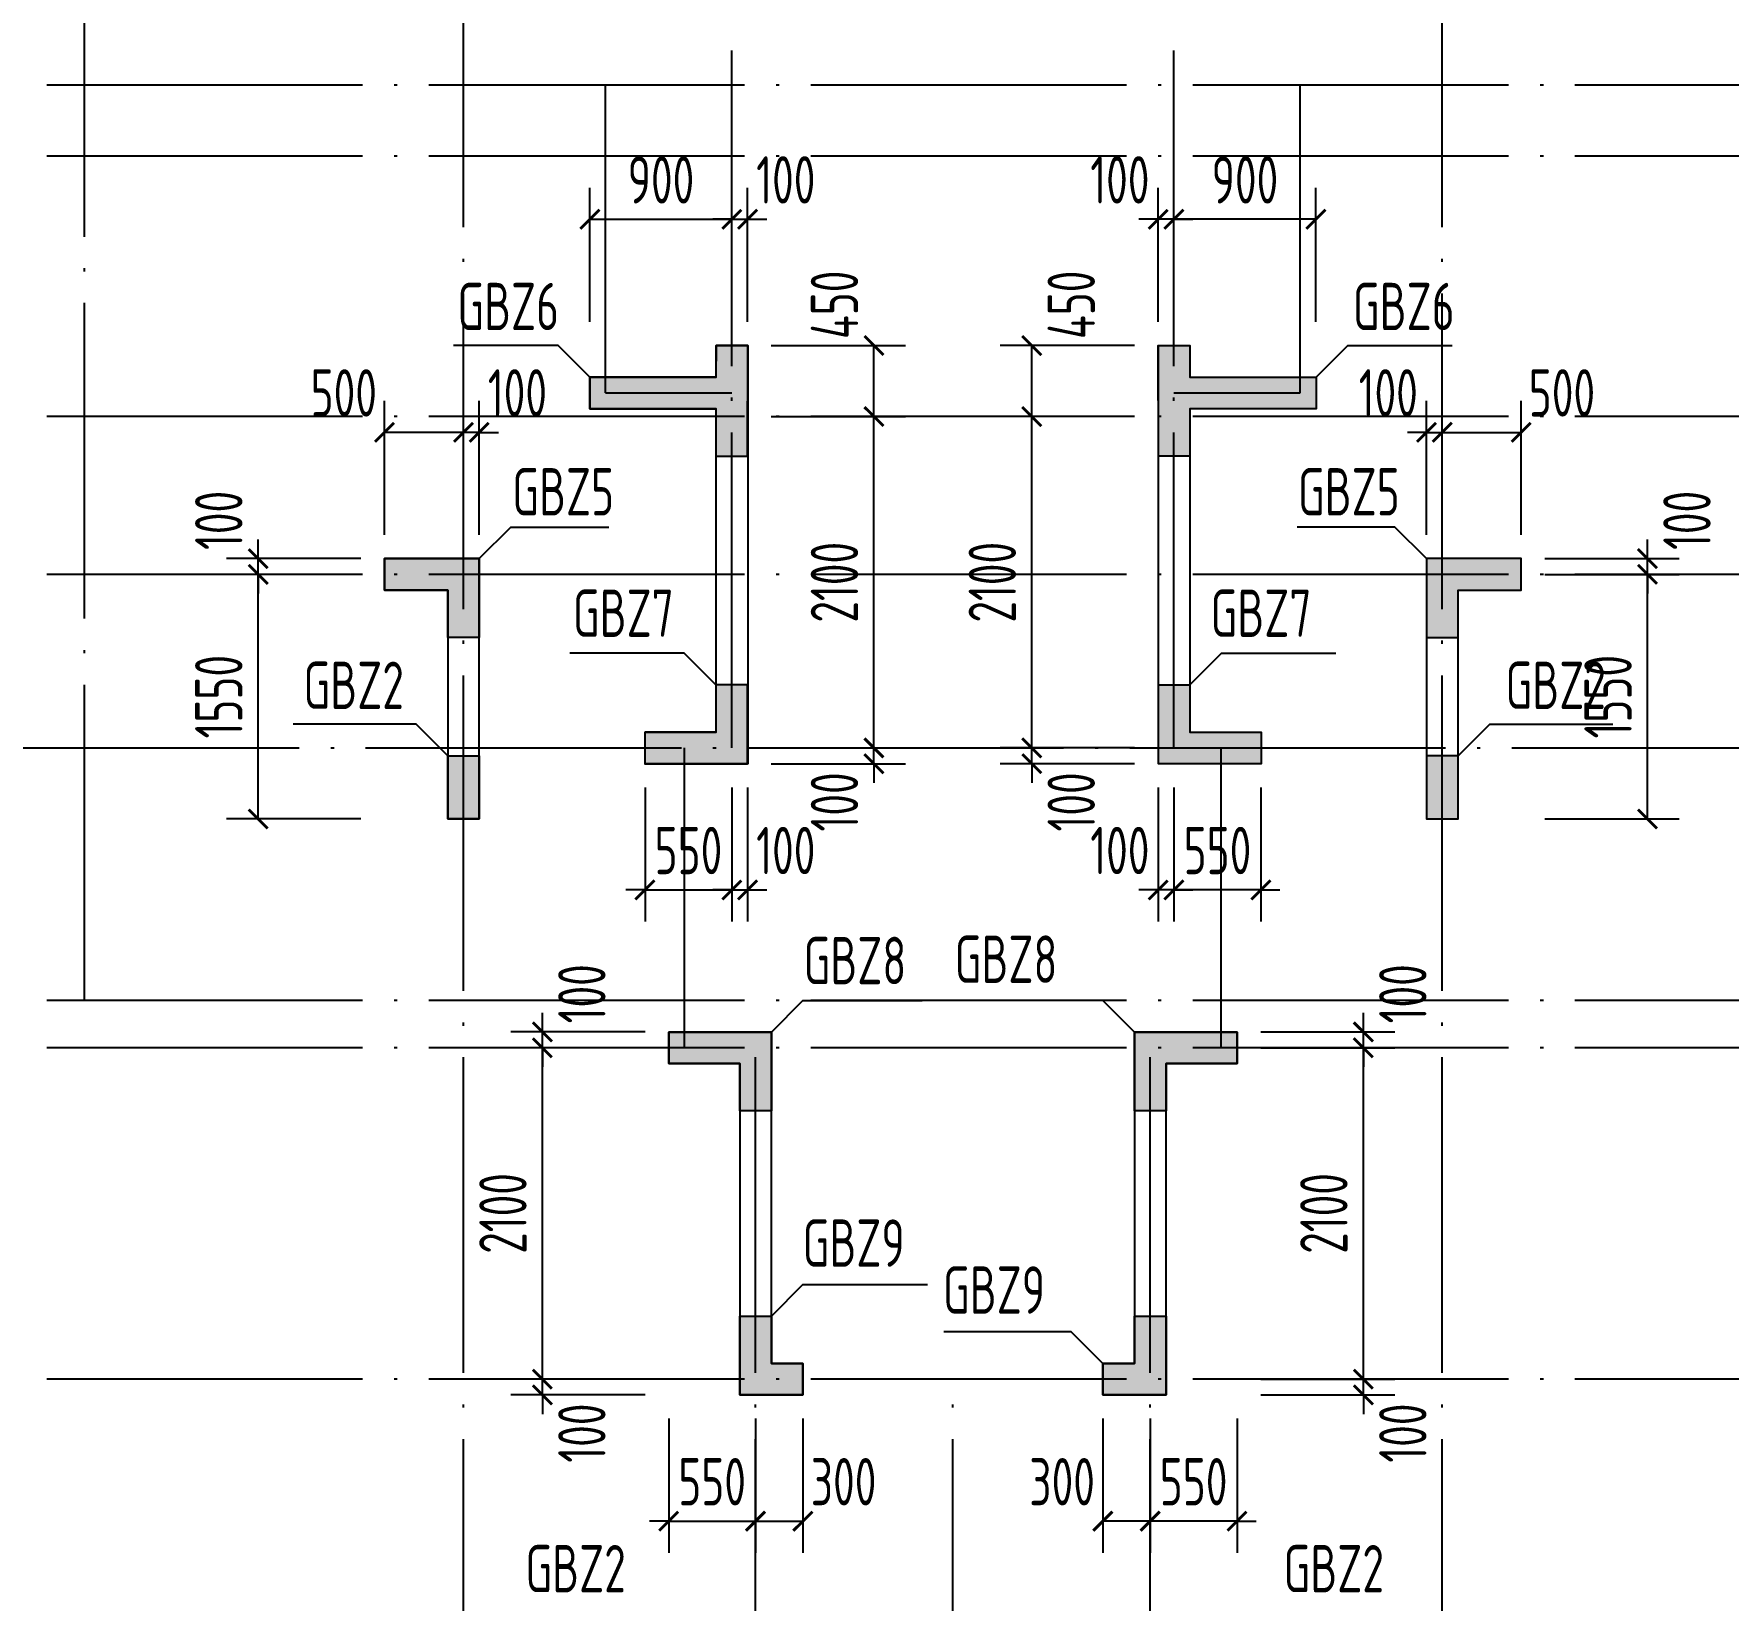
# Model space of a CAD drawing. Extents: x 826826 to 1642106, y -156213 to 399140.
# Drawn here: x 1202123 to 1212855, y 122815 to 132741 of the extents above; entities that cross this region are included whole.
import ezdxf
from ezdxf.enums import TextEntityAlignment as Align

# ---------------------------------------------------------------- set-up
doc = ezdxf.new("R2010")
doc.units = 0
doc.header["$LTSCALE"] = 1000
doc.linetypes.add('DOTE', pattern=[2.42, 2, -0.2, 0.02, -0.2])
doc.layers.get('0').update_dxf_attribs({"linetype": 'CONTINUOUS'})
doc.layers.get('DEFPOINTS').update_dxf_attribs({"linetype": 'CONTINUOUS'})
for name, color, linetype in [('A-DOTE', 10, 'DOTE'), ('S-Q墙实线', 6, 'CONTINUOUS'), ('S-Q墙标注', 3, 'CONTINUOUS'), ('S-X详图填充', 252, 'CONTINUOUS'), ('S-X详图实线', 4, 'CONTINUOUS'), ('S-Y一般标注', 3, 'CONTINUOUS'), ('S-Z柱编号', 6, 'CONTINUOUS')]:
    doc.layers.add(name, color=color, linetype=linetype)
doc.styles.add('TSSD_REIN', font='tssdeng.shx', dxfattribs={"width": 0.7, "height": 300, "bigfont": 'tssdchn.shx'})
doc.styles.add('结构文字', font='zstxt.shx', dxfattribs={"width": 0.7, "bigfont": 'zshz.shx'})
doc.dimstyles.new('STRUCK', dxfattribs={"dimtxt": 400, "dimasz": 121, "dimexe": 200, "dimexo": 150, "dimgap": 115, "dimtad": 1, "dimdec": 0, "dimdsep": 46, "dimtxsty": '结构文字', "dimblk": 'ARCHTICK', "dimcen": 400, "dimclrd": 3, "dimclre": 3, "dimclrt": 7, "dimadec": 0, "dimazin": 0, "dimtfac": 1, "dimtdec": 0, "dimtix": 1, "dimtmove": 2, "dimatfit": 3, "dimldrblk": '_DIMX', "dimfxl": 0, "dimtolj": 1, "dimtzin": 0, "dimarcsym": 0})

# ---------------------------------------------------------------- blocks, each defined once
blk = doc.blocks.new('20210801.08533475')
at = {"layer": 'A-DOTE'}
for p, q in [((35400, 10500), (35400, 19800)), ((37800, 3300), (37800, 19800)), ((39500, 12100), (39500, 19800)), ((42300, 12100), (42300, 19800)), ((44000, 3300), (44000, 19800)), ((54100, 16300), (3300, 16300)), ((38700, 14350), (38700, 16300)), ((43100, 14350), (43100, 16300)), ((54100, 15850), (3300, 15850)), ((38700, 14350), (39500, 14350)), ((42300, 14350), (43100, 14350)), ((54100, 14200), (3300, 14200)), ((54100, 13200), (3300, 13200)), ((3300, 12100), (54100, 12100)), ((39200, 10200), (39200, 12100)), ((42600, 10200), (42600, 12100)), ((54100, 10500), (3300, 10500)), ((54100, 10200), (3300, 10200)), ((39650, 3300), (39650, 10200)), ((42150, 3300), (42150, 10200)), ((54100, 8100), (3300, 8100)), ((40900, 3300), (40900, 8100))]:
    blk.add_line(p, q, dxfattribs=at)
blk = doc.blocks.new('_ArchTick')
at = {"color": 0, "linetype": 'ByBlock', "const_width": 0.15}
blk.add_lwpolyline([(-0.5, -0.5), (0.5, 0.5)], dxfattribs=at)
blk = doc.blocks.new('*D628')
at = {"layer": 'DEFPOINTS', "color": 0}
for p in [(1211544, 129316), (1212344, 129316), (1211544, 127766)]:
    blk.add_point(p, dxfattribs=at)
at = {"layer": 'S-Q墙标注', "color": 3, "lineweight": -2}
for p, q in [((1211694, 129316), (1212544, 129316)), ((1212344, 127766), (1212344, 129316)), ((1211694, 127766), (1212544, 127766))]:
    blk.add_line(p, q, dxfattribs=at)
at = {"layer": 'S-Q墙标注', "color": 3, "lineweight": -2, "xscale": 121, "yscale": 121, "zscale": 121}
for p, rotation in [((1212344, 129316), 90), ((1212344, 127766), 270)]:
    blk.add_blockref('_ArchTick', p, dxfattribs=dict(at, rotation=rotation))
at = {"layer": 'S-Q墙标注', "color": 7, "insert": (1212094, 128541), "char_height": 300, "attachment_point": 5, "rotation": 90, "style": 'TSSD_REIN'}
blk.add_mtext('\\A1;1550', dxfattribs=at)
blk = doc.blocks.new('_DIMX')
blk.add_line((-150, 0), (150, 0))
at = {"const_width": 50}
blk.add_lwpolyline([(-70, -70), (70, 70)], dxfattribs=at)
blk = doc.blocks.new('*D629')
at = {"layer": 'DEFPOINTS', "color": 0}
for p in [(1211544, 129416), (1211544, 129316), (1212344, 129416)]:
    blk.add_point(p, dxfattribs=at)
at = {"layer": 'S-Q墙标注', "color": 3, "lineweight": -2}
for p, q in [((1212344, 129416), (1212344, 129537)), ((1211694, 129416), (1212544, 129416)), ((1211694, 129316), (1212544, 129316)), ((1212344, 129316), (1212344, 129416)), ((1212344, 129316), (1212344, 129195))]:
    blk.add_line(p, q, dxfattribs=at)
at = {"layer": 'S-Q墙标注', "color": 3, "lineweight": -2, "xscale": 121, "yscale": 121, "zscale": 121}
for p, rotation in [((1212344, 129416), 270), ((1212344, 129316), 90)]:
    blk.add_blockref('_ArchTick', p, dxfattribs=dict(at, rotation=rotation))
at = {"layer": 'S-Q墙标注', "color": 7, "insert": (1212594, 129658), "char_height": 300, "attachment_point": 5, "rotation": 90, "style": 'TSSD_REIN'}
blk.add_mtext('\\A1;100', dxfattribs=at)
blk = doc.blocks.new('*D630')
at = {"layer": 'DEFPOINTS', "color": 0}
for p in [(1211044, 130216), (1210944, 129416), (1211044, 129416)]:
    blk.add_point(p, dxfattribs=at)
at = {"layer": 'S-Q墙标注', "color": 3, "lineweight": -2}
for p, q in [((1210944, 129566), (1210944, 130416)), ((1211044, 129566), (1211044, 130416)), ((1210944, 130216), (1210823, 130216)), ((1210944, 130216), (1211044, 130216)), ((1211044, 130216), (1211165, 130216))]:
    blk.add_line(p, q, dxfattribs=at)
at = {"layer": 'S-Q墙标注', "color": 3, "lineweight": -2, "xscale": 121, "yscale": 121, "zscale": 121}
blk.add_blockref('_ArchTick', (1210944, 130216), dxfattribs=at)
at = {"layer": 'S-Q墙标注', "color": 3, "lineweight": -2, "xscale": 121, "yscale": 121, "zscale": 121, "rotation": 180}
blk.add_blockref('_ArchTick', (1211044, 130216), dxfattribs=at)
at = {"layer": 'S-Q墙标注', "color": 7, "insert": (1210702, 130466), "char_height": 300, "attachment_point": 5, "style": 'TSSD_REIN'}
blk.add_mtext('\\A1;100', dxfattribs=at)
blk = doc.blocks.new('*D631')
at = {"layer": 'DEFPOINTS', "color": 0}
for p in [(1211544, 130216), (1211044, 129416), (1211544, 129416)]:
    blk.add_point(p, dxfattribs=at)
at = {"layer": 'S-Q墙标注', "color": 3, "lineweight": -2}
for p, q in [((1211044, 129566), (1211044, 130416)), ((1211544, 129566), (1211544, 130416)), ((1211044, 130216), (1211544, 130216))]:
    blk.add_line(p, q, dxfattribs=at)
at = {"layer": 'S-Q墙标注', "color": 3, "lineweight": -2, "xscale": 121, "yscale": 121, "zscale": 121, "rotation": 180}
blk.add_blockref('_ArchTick', (1211044, 130216), dxfattribs=at)
at = {"layer": 'S-Q墙标注', "color": 3, "lineweight": -2, "xscale": 121, "yscale": 121, "zscale": 121}
blk.add_blockref('_ArchTick', (1211544, 130216), dxfattribs=at)
at = {"layer": 'S-Q墙标注', "color": 7, "insert": (1211802, 130466), "char_height": 300, "attachment_point": 5, "style": 'TSSD_REIN'}
blk.add_mtext('\\A1;500', dxfattribs=at)
blk = doc.blocks.new('*D632')
at = {"layer": 'DEFPOINTS', "color": 0}
for p in [(1209344, 131566), (1209344, 130766), (1210244, 130766)]:
    blk.add_point(p, dxfattribs=at)
at = {"layer": 'S-Q墙标注', "color": 3, "lineweight": -2}
for p, q in [((1209344, 130916), (1209344, 131766)), ((1210244, 130916), (1210244, 131766)), ((1210244, 131566), (1209344, 131566))]:
    blk.add_line(p, q, dxfattribs=at)
at = {"layer": 'S-Q墙标注', "color": 3, "lineweight": -2, "xscale": 121, "yscale": 121, "zscale": 121, "rotation": 180}
blk.add_blockref('_ArchTick', (1209344, 131566), dxfattribs=at)
at = {"layer": 'S-Q墙标注', "color": 3, "lineweight": -2, "xscale": 121, "yscale": 121, "zscale": 121}
blk.add_blockref('_ArchTick', (1210244, 131566), dxfattribs=at)
at = {"layer": 'S-Q墙标注', "color": 7, "insert": (1209794, 131816), "char_height": 300, "attachment_point": 5, "style": 'TSSD_REIN'}
blk.add_mtext('\\A1;900', dxfattribs=at)
blk = doc.blocks.new('*D633')
at = {"layer": 'DEFPOINTS', "color": 0}
for p in [(1209244, 131566), (1209244, 130766), (1209344, 130766)]:
    blk.add_point(p, dxfattribs=at)
at = {"layer": 'S-Q墙标注', "color": 3, "lineweight": -2}
for p, q in [((1209244, 130916), (1209244, 131766)), ((1209344, 130916), (1209344, 131766)), ((1209244, 131566), (1209123, 131566)), ((1209344, 131566), (1209244, 131566)), ((1209344, 131566), (1209465, 131566))]:
    blk.add_line(p, q, dxfattribs=at)
at = {"layer": 'S-Q墙标注', "color": 3, "lineweight": -2, "xscale": 121, "yscale": 121, "zscale": 121}
blk.add_blockref('_ArchTick', (1209244, 131566), dxfattribs=at)
at = {"layer": 'S-Q墙标注', "color": 3, "lineweight": -2, "xscale": 121, "yscale": 121, "zscale": 121, "rotation": 180}
blk.add_blockref('_ArchTick', (1209344, 131566), dxfattribs=at)
at = {"layer": 'S-Q墙标注', "color": 7, "insert": (1209002, 131816), "char_height": 300, "attachment_point": 5, "style": 'TSSD_REIN'}
blk.add_mtext('\\A1;100', dxfattribs=at)
blk = doc.blocks.new('*D634')
at = {"layer": 'DEFPOINTS', "color": 0}
for p in [(1208444, 130766), (1209244, 130766), (1209244, 130316)]:
    blk.add_point(p, dxfattribs=at)
at = {"layer": 'S-Q墙标注', "color": 3, "lineweight": -2}
for p, q in [((1209094, 130766), (1208244, 130766)), ((1208444, 130316), (1208444, 130766)), ((1209094, 130316), (1208244, 130316))]:
    blk.add_line(p, q, dxfattribs=at)
at = {"layer": 'S-Q墙标注', "color": 3, "lineweight": -2, "xscale": 121, "yscale": 121, "zscale": 121}
for p, rotation in [((1208444, 130766), 90), ((1208444, 130316), 270)]:
    blk.add_blockref('_ArchTick', p, dxfattribs=dict(at, rotation=rotation))
at = {"layer": 'S-Q墙标注', "color": 7, "insert": (1208694, 131024), "char_height": 300, "attachment_point": 5, "rotation": 90, "style": 'TSSD_REIN'}
blk.add_mtext('\\A1;450', dxfattribs=at)
blk = doc.blocks.new('*D635')
at = {"layer": 'DEFPOINTS', "color": 0}
for p in [(1208444, 128216), (1209244, 128216), (1209244, 128116)]:
    blk.add_point(p, dxfattribs=at)
at = {"layer": 'S-Q墙标注', "color": 3, "lineweight": -2}
for p, q in [((1208444, 128216), (1208444, 128337)), ((1209094, 128216), (1208244, 128216)), ((1208444, 128116), (1208444, 128216)), ((1209094, 128116), (1208244, 128116)), ((1208444, 128116), (1208444, 127995))]:
    blk.add_line(p, q, dxfattribs=at)
at = {"layer": 'S-Q墙标注', "color": 3, "lineweight": -2, "xscale": 121, "yscale": 121, "zscale": 121}
for p, rotation in [((1208444, 128216), 270), ((1208444, 128116), 90)]:
    blk.add_blockref('_ArchTick', p, dxfattribs=dict(at, rotation=rotation))
at = {"layer": 'S-Q墙标注', "color": 7, "insert": (1208694, 127874), "char_height": 300, "attachment_point": 5, "rotation": 90, "style": 'TSSD_REIN'}
blk.add_mtext('\\A1;100', dxfattribs=at)
blk = doc.blocks.new('*D636')
at = {"layer": 'DEFPOINTS', "color": 0}
for p in [(1208444, 130316), (1209244, 130316), (1209244, 128216)]:
    blk.add_point(p, dxfattribs=at)
at = {"layer": 'S-Q墙标注', "color": 3, "lineweight": -2}
for p, q in [((1209094, 130316), (1208244, 130316)), ((1208444, 128216), (1208444, 130316)), ((1209094, 128216), (1208244, 128216))]:
    blk.add_line(p, q, dxfattribs=at)
at = {"layer": 'S-Q墙标注', "color": 3, "lineweight": -2, "xscale": 121, "yscale": 121, "zscale": 121}
for p, rotation in [((1208444, 130316), 90), ((1208444, 128216), 270)]:
    blk.add_blockref('_ArchTick', p, dxfattribs=dict(at, rotation=rotation))
at = {"layer": 'S-Q墙标注', "color": 7, "insert": (1208194, 129266), "char_height": 300, "attachment_point": 5, "rotation": 90, "style": 'TSSD_REIN'}
blk.add_mtext('\\A1;2100', dxfattribs=at)
blk = doc.blocks.new('*D666')
at = {"layer": 'DEFPOINTS', "color": 0}
for p in [(1209244, 128116), (1209344, 128116), (1209244, 127316)]:
    blk.add_point(p, dxfattribs=at)
at = {"layer": 'S-Q墙标注', "color": 3, "lineweight": -2}
for p, q in [((1209244, 127966), (1209244, 127116)), ((1209344, 127966), (1209344, 127116)), ((1209244, 127316), (1209123, 127316)), ((1209344, 127316), (1209244, 127316)), ((1209344, 127316), (1209465, 127316))]:
    blk.add_line(p, q, dxfattribs=at)
at = {"layer": 'S-Q墙标注', "color": 3, "lineweight": -2, "xscale": 121, "yscale": 121, "zscale": 121}
blk.add_blockref('_ArchTick', (1209244, 127316), dxfattribs=at)
at = {"layer": 'S-Q墙标注', "color": 3, "lineweight": -2, "xscale": 121, "yscale": 121, "zscale": 121, "rotation": 180}
blk.add_blockref('_ArchTick', (1209344, 127316), dxfattribs=at)
at = {"layer": 'S-Q墙标注', "color": 7, "insert": (1209002, 127566), "char_height": 300, "attachment_point": 5, "style": 'TSSD_REIN'}
blk.add_mtext('\\A1;100', dxfattribs=at)
blk = doc.blocks.new('*D667')
at = {"layer": 'DEFPOINTS', "color": 0}
for p in [(1209344, 128116), (1209895, 128116), (1209344, 127316)]:
    blk.add_point(p, dxfattribs=at)
at = {"layer": 'S-Q墙标注', "color": 3, "lineweight": -2}
for p, q in [((1209344, 127966), (1209344, 127116)), ((1209895, 127966), (1209895, 127116)), ((1209344, 127316), (1209223, 127316)), ((1209895, 127316), (1209344, 127316)), ((1209895, 127316), (1210016, 127316))]:
    blk.add_line(p, q, dxfattribs=at)
at = {"layer": 'S-Q墙标注', "color": 3, "lineweight": -2, "xscale": 121, "yscale": 121, "zscale": 121}
blk.add_blockref('_ArchTick', (1209344, 127316), dxfattribs=at)
at = {"layer": 'S-Q墙标注', "color": 3, "lineweight": -2, "xscale": 121, "yscale": 121, "zscale": 121, "rotation": 180}
blk.add_blockref('_ArchTick', (1209895, 127316), dxfattribs=at)
at = {"layer": 'S-Q墙标注', "color": 7, "insert": (1209620, 127566), "char_height": 300, "attachment_point": 5, "style": 'TSSD_REIN'}
blk.add_mtext('\\A1;550', dxfattribs=at)
blk = doc.blocks.new('*D668')
at = {"layer": 'DEFPOINTS', "color": 0}
for p in [(1209744, 124216), (1210544, 124216), (1209744, 124116)]:
    blk.add_point(p, dxfattribs=at)
at = {"layer": 'S-Q墙标注', "color": 3, "lineweight": -2}
for p, q in [((1210544, 124216), (1210544, 124337)), ((1209894, 124216), (1210744, 124216)), ((1210544, 124116), (1210544, 124216)), ((1209894, 124116), (1210744, 124116)), ((1210544, 124116), (1210544, 123995))]:
    blk.add_line(p, q, dxfattribs=at)
at = {"layer": 'S-Q墙标注', "color": 3, "lineweight": -2, "xscale": 121, "yscale": 121, "zscale": 121}
for p, rotation in [((1210544, 124216), 270), ((1210544, 124116), 90)]:
    blk.add_blockref('_ArchTick', p, dxfattribs=dict(at, rotation=rotation))
at = {"layer": 'S-Q墙标注', "color": 7, "insert": (1210794, 123874), "char_height": 300, "attachment_point": 5, "rotation": 90, "style": 'TSSD_REIN'}
blk.add_mtext('\\A1;100', dxfattribs=at)
blk = doc.blocks.new('*D669')
at = {"layer": 'DEFPOINTS', "color": 0}
for p in [(1209744, 126316), (1210544, 126316), (1209744, 124216)]:
    blk.add_point(p, dxfattribs=at)
at = {"layer": 'S-Q墙标注', "color": 3, "lineweight": -2}
for p, q in [((1209894, 126316), (1210744, 126316)), ((1210544, 124216), (1210544, 126316)), ((1209894, 124216), (1210744, 124216))]:
    blk.add_line(p, q, dxfattribs=at)
at = {"layer": 'S-Q墙标注', "color": 3, "lineweight": -2, "xscale": 121, "yscale": 121, "zscale": 121}
for p, rotation in [((1210544, 126316), 90), ((1210544, 124216), 270)]:
    blk.add_blockref('_ArchTick', p, dxfattribs=dict(at, rotation=rotation))
at = {"layer": 'S-Q墙标注', "color": 7, "insert": (1210294, 125266), "char_height": 300, "attachment_point": 5, "rotation": 90, "style": 'TSSD_REIN'}
blk.add_mtext('\\A1;2100', dxfattribs=at)
blk = doc.blocks.new('*D670')
at = {"layer": 'DEFPOINTS', "color": 0}
for p in [(1209744, 126416), (1209744, 126316), (1210544, 126416)]:
    blk.add_point(p, dxfattribs=at)
at = {"layer": 'S-Q墙标注', "color": 3, "lineweight": -2}
for p, q in [((1210544, 126416), (1210544, 126537)), ((1209894, 126416), (1210744, 126416)), ((1209894, 126316), (1210744, 126316)), ((1210544, 126316), (1210544, 126416)), ((1210544, 126316), (1210544, 126195))]:
    blk.add_line(p, q, dxfattribs=at)
at = {"layer": 'S-Q墙标注', "color": 3, "lineweight": -2, "xscale": 121, "yscale": 121, "zscale": 121}
for p, rotation in [((1210544, 126416), 270), ((1210544, 126316), 90)]:
    blk.add_blockref('_ArchTick', p, dxfattribs=dict(at, rotation=rotation))
at = {"layer": 'S-Q墙标注', "color": 7, "insert": (1210794, 126658), "char_height": 300, "attachment_point": 5, "rotation": 90, "style": 'TSSD_REIN'}
blk.add_mtext('\\A1;100', dxfattribs=at)
blk = doc.blocks.new('*D671')
at = {"layer": 'DEFPOINTS', "color": 0}
for p in [(1209194, 124116), (1209744, 124116), (1209194, 123316)]:
    blk.add_point(p, dxfattribs=at)
at = {"layer": 'S-Q墙标注', "color": 3, "lineweight": -2}
for p, q in [((1209194, 123966), (1209194, 123116)), ((1209744, 123966), (1209744, 123116)), ((1209194, 123316), (1209073, 123316)), ((1209744, 123316), (1209194, 123316)), ((1209744, 123316), (1209865, 123316))]:
    blk.add_line(p, q, dxfattribs=at)
at = {"layer": 'S-Q墙标注', "color": 3, "lineweight": -2, "xscale": 121, "yscale": 121, "zscale": 121}
blk.add_blockref('_ArchTick', (1209194, 123316), dxfattribs=at)
at = {"layer": 'S-Q墙标注', "color": 3, "lineweight": -2, "xscale": 121, "yscale": 121, "zscale": 121, "rotation": 180}
blk.add_blockref('_ArchTick', (1209744, 123316), dxfattribs=at)
at = {"layer": 'S-Q墙标注', "color": 7, "insert": (1209469, 123566), "char_height": 300, "attachment_point": 5, "style": 'TSSD_REIN'}
blk.add_mtext('\\A1;550', dxfattribs=at)
blk = doc.blocks.new('*D672')
at = {"layer": 'DEFPOINTS', "color": 0}
for p in [(1208894, 124116), (1209194, 124116), (1208894, 123316)]:
    blk.add_point(p, dxfattribs=at)
at = {"layer": 'S-Q墙标注', "color": 3, "lineweight": -2}
for p, q in [((1208894, 123966), (1208894, 123116)), ((1209194, 123966), (1209194, 123116)), ((1209194, 123316), (1208894, 123316))]:
    blk.add_line(p, q, dxfattribs=at)
at = {"layer": 'S-Q墙标注', "color": 3, "lineweight": -2, "xscale": 121, "yscale": 121, "zscale": 121, "rotation": 180}
blk.add_blockref('_ArchTick', (1208894, 123316), dxfattribs=at)
at = {"layer": 'S-Q墙标注', "color": 3, "lineweight": -2, "xscale": 121, "yscale": 121, "zscale": 121}
blk.add_blockref('_ArchTick', (1209194, 123316), dxfattribs=at)
at = {"layer": 'S-Q墙标注', "color": 7, "insert": (1208636, 123566), "char_height": 300, "attachment_point": 5, "style": 'TSSD_REIN'}
blk.add_mtext('\\A1;300', dxfattribs=at)
blk = doc.blocks.new('*D673')
at = {"layer": 'DEFPOINTS', "color": 0}
for p in [(1205344, 124216), (1206144, 124216), (1206144, 124116)]:
    blk.add_point(p, dxfattribs=at)
at = {"layer": 'S-Q墙标注', "color": 3, "lineweight": -2}
for p, q in [((1205344, 124216), (1205344, 124337)), ((1205994, 124216), (1205144, 124216)), ((1205344, 124116), (1205344, 124216)), ((1205994, 124116), (1205144, 124116)), ((1205344, 124116), (1205344, 123995))]:
    blk.add_line(p, q, dxfattribs=at)
at = {"layer": 'S-Q墙标注', "color": 3, "lineweight": -2, "xscale": 121, "yscale": 121, "zscale": 121}
for p, rotation in [((1205344, 124216), 270), ((1205344, 124116), 90)]:
    blk.add_blockref('_ArchTick', p, dxfattribs=dict(at, rotation=rotation))
at = {"layer": 'S-Q墙标注', "color": 7, "insert": (1205594, 123874), "char_height": 300, "attachment_point": 5, "rotation": 90, "style": 'TSSD_REIN'}
blk.add_mtext('\\A1;100', dxfattribs=at)
blk = doc.blocks.new('*D674')
at = {"layer": 'DEFPOINTS', "color": 0}
for p in [(1205344, 126316), (1206144, 126316), (1206144, 124216)]:
    blk.add_point(p, dxfattribs=at)
at = {"layer": 'S-Q墙标注', "color": 3, "lineweight": -2}
for p, q in [((1205994, 126316), (1205144, 126316)), ((1205344, 124216), (1205344, 126316)), ((1205994, 124216), (1205144, 124216))]:
    blk.add_line(p, q, dxfattribs=at)
at = {"layer": 'S-Q墙标注', "color": 3, "lineweight": -2, "xscale": 121, "yscale": 121, "zscale": 121}
for p, rotation in [((1205344, 126316), 90), ((1205344, 124216), 270)]:
    blk.add_blockref('_ArchTick', p, dxfattribs=dict(at, rotation=rotation))
at = {"layer": 'S-Q墙标注', "color": 7, "insert": (1205094, 125266), "char_height": 300, "attachment_point": 5, "rotation": 90, "style": 'TSSD_REIN'}
blk.add_mtext('\\A1;2100', dxfattribs=at)
blk = doc.blocks.new('*D675')
at = {"layer": 'DEFPOINTS', "color": 0}
for p in [(1205344, 126416), (1206144, 126416), (1206144, 126316)]:
    blk.add_point(p, dxfattribs=at)
at = {"layer": 'S-Q墙标注', "color": 3, "lineweight": -2}
for p, q in [((1205344, 126416), (1205344, 126537)), ((1205994, 126416), (1205144, 126416)), ((1205994, 126316), (1205144, 126316)), ((1205344, 126316), (1205344, 126416)), ((1205344, 126316), (1205344, 126195))]:
    blk.add_line(p, q, dxfattribs=at)
at = {"layer": 'S-Q墙标注', "color": 3, "lineweight": -2, "xscale": 121, "yscale": 121, "zscale": 121}
for p, rotation in [((1205344, 126416), 270), ((1205344, 126316), 90)]:
    blk.add_blockref('_ArchTick', p, dxfattribs=dict(at, rotation=rotation))
at = {"layer": 'S-Q墙标注', "color": 7, "insert": (1205594, 126658), "char_height": 300, "attachment_point": 5, "rotation": 90, "style": 'TSSD_REIN'}
blk.add_mtext('\\A1;100', dxfattribs=at)
blk = doc.blocks.new('*D676')
at = {"layer": 'DEFPOINTS', "color": 0}
for p in [(1206144, 124116), (1206694, 124116), (1206694, 123316)]:
    blk.add_point(p, dxfattribs=at)
at = {"layer": 'S-Q墙标注', "color": 3, "lineweight": -2}
for p, q in [((1206144, 123966), (1206144, 123116)), ((1206694, 123966), (1206694, 123116)), ((1206144, 123316), (1206023, 123316)), ((1206144, 123316), (1206694, 123316)), ((1206694, 123316), (1206815, 123316))]:
    blk.add_line(p, q, dxfattribs=at)
at = {"layer": 'S-Q墙标注', "color": 3, "lineweight": -2, "xscale": 121, "yscale": 121, "zscale": 121}
blk.add_blockref('_ArchTick', (1206144, 123316), dxfattribs=at)
at = {"layer": 'S-Q墙标注', "color": 3, "lineweight": -2, "xscale": 121, "yscale": 121, "zscale": 121, "rotation": 180}
blk.add_blockref('_ArchTick', (1206694, 123316), dxfattribs=at)
at = {"layer": 'S-Q墙标注', "color": 7, "insert": (1206419, 123566), "char_height": 300, "attachment_point": 5, "style": 'TSSD_REIN'}
blk.add_mtext('\\A1;550', dxfattribs=at)
blk = doc.blocks.new('*D677')
at = {"layer": 'DEFPOINTS', "color": 0}
for p in [(1206694, 124116), (1206994, 124116), (1206994, 123316)]:
    blk.add_point(p, dxfattribs=at)
at = {"layer": 'S-Q墙标注', "color": 3, "lineweight": -2}
for p, q in [((1206694, 123966), (1206694, 123116)), ((1206994, 123966), (1206994, 123116)), ((1206694, 123316), (1206994, 123316))]:
    blk.add_line(p, q, dxfattribs=at)
at = {"layer": 'S-Q墙标注', "color": 3, "lineweight": -2, "xscale": 121, "yscale": 121, "zscale": 121, "rotation": 180}
blk.add_blockref('_ArchTick', (1206694, 123316), dxfattribs=at)
at = {"layer": 'S-Q墙标注', "color": 3, "lineweight": -2, "xscale": 121, "yscale": 121, "zscale": 121}
blk.add_blockref('_ArchTick', (1206994, 123316), dxfattribs=at)
at = {"layer": 'S-Q墙标注', "color": 7, "insert": (1207252, 123566), "char_height": 300, "attachment_point": 5, "style": 'TSSD_REIN'}
blk.add_mtext('\\A1;300', dxfattribs=at)
blk = doc.blocks.new('*D645')
at = {"layer": 'DEFPOINTS', "color": 0}
for p in [(1203544, 129316), (1204344, 129316), (1204344, 127766)]:
    blk.add_point(p, dxfattribs=at)
at = {"layer": 'S-Q墙标注', "color": 3, "lineweight": -2}
for p, q in [((1204194, 129316), (1203344, 129316)), ((1203544, 127766), (1203544, 129316)), ((1204194, 127766), (1203344, 127766))]:
    blk.add_line(p, q, dxfattribs=at)
at = {"layer": 'S-Q墙标注', "color": 3, "lineweight": -2, "xscale": 121, "yscale": 121, "zscale": 121}
for p, rotation in [((1203544, 129316), 90), ((1203544, 127766), 270)]:
    blk.add_blockref('_ArchTick', p, dxfattribs=dict(at, rotation=rotation))
at = {"layer": 'S-Q墙标注', "color": 7, "insert": (1203294, 128541), "char_height": 300, "attachment_point": 5, "rotation": 90, "style": 'TSSD_REIN'}
blk.add_mtext('\\A1;1550', dxfattribs=at)
blk = doc.blocks.new('*D646')
at = {"layer": 'DEFPOINTS', "color": 0}
for p in [(1203544, 129416), (1204344, 129416), (1204344, 129316)]:
    blk.add_point(p, dxfattribs=at)
at = {"layer": 'S-Q墙标注', "color": 3, "lineweight": -2}
for p, q in [((1203544, 129416), (1203544, 129537)), ((1204194, 129416), (1203344, 129416)), ((1204194, 129316), (1203344, 129316)), ((1203544, 129316), (1203544, 129416)), ((1203544, 129316), (1203544, 129195))]:
    blk.add_line(p, q, dxfattribs=at)
at = {"layer": 'S-Q墙标注', "color": 3, "lineweight": -2, "xscale": 121, "yscale": 121, "zscale": 121}
for p, rotation in [((1203544, 129416), 270), ((1203544, 129316), 90)]:
    blk.add_blockref('_ArchTick', p, dxfattribs=dict(at, rotation=rotation))
at = {"layer": 'S-Q墙标注', "color": 7, "insert": (1203294, 129658), "char_height": 300, "attachment_point": 5, "rotation": 90, "style": 'TSSD_REIN'}
blk.add_mtext('\\A1;100', dxfattribs=at)
blk = doc.blocks.new('*D647')
at = {"layer": 'DEFPOINTS', "color": 0}
for p in [(1204844, 130216), (1204844, 129416), (1204944, 129416)]:
    blk.add_point(p, dxfattribs=at)
at = {"layer": 'S-Q墙标注', "color": 3, "lineweight": -2}
for p, q in [((1204844, 129566), (1204844, 130416)), ((1204944, 129566), (1204944, 130416)), ((1204844, 130216), (1204723, 130216)), ((1204944, 130216), (1204844, 130216)), ((1204944, 130216), (1205065, 130216))]:
    blk.add_line(p, q, dxfattribs=at)
at = {"layer": 'S-Q墙标注', "color": 3, "lineweight": -2, "xscale": 121, "yscale": 121, "zscale": 121}
blk.add_blockref('_ArchTick', (1204844, 130216), dxfattribs=at)
at = {"layer": 'S-Q墙标注', "color": 3, "lineweight": -2, "xscale": 121, "yscale": 121, "zscale": 121, "rotation": 180}
blk.add_blockref('_ArchTick', (1204944, 130216), dxfattribs=at)
at = {"layer": 'S-Q墙标注', "color": 7, "insert": (1205186, 130466), "char_height": 300, "attachment_point": 5, "style": 'TSSD_REIN'}
blk.add_mtext('\\A1;100', dxfattribs=at)
blk = doc.blocks.new('*D648')
at = {"layer": 'DEFPOINTS', "color": 0}
for p in [(1204344, 130216), (1204344, 129416), (1204844, 129416)]:
    blk.add_point(p, dxfattribs=at)
at = {"layer": 'S-Q墙标注', "color": 3, "lineweight": -2}
for p, q in [((1204344, 129566), (1204344, 130416)), ((1204844, 129566), (1204844, 130416)), ((1204844, 130216), (1204344, 130216))]:
    blk.add_line(p, q, dxfattribs=at)
at = {"layer": 'S-Q墙标注', "color": 3, "lineweight": -2, "xscale": 121, "yscale": 121, "zscale": 121, "rotation": 180}
blk.add_blockref('_ArchTick', (1204344, 130216), dxfattribs=at)
at = {"layer": 'S-Q墙标注', "color": 3, "lineweight": -2, "xscale": 121, "yscale": 121, "zscale": 121}
blk.add_blockref('_ArchTick', (1204844, 130216), dxfattribs=at)
at = {"layer": 'S-Q墙标注', "color": 7, "insert": (1204086, 130466), "char_height": 300, "attachment_point": 5, "style": 'TSSD_REIN'}
blk.add_mtext('\\A1;500', dxfattribs=at)
blk = doc.blocks.new('*D649')
at = {"layer": 'DEFPOINTS', "color": 0}
for p in [(1206544, 131566), (1205645, 130766), (1206544, 130766)]:
    blk.add_point(p, dxfattribs=at)
at = {"layer": 'S-Q墙标注', "color": 3, "lineweight": -2}
for p, q in [((1205645, 130916), (1205645, 131766)), ((1206544, 130916), (1206544, 131766)), ((1205645, 131566), (1206544, 131566))]:
    blk.add_line(p, q, dxfattribs=at)
at = {"layer": 'S-Q墙标注', "color": 3, "lineweight": -2, "xscale": 121, "yscale": 121, "zscale": 121, "rotation": 180}
blk.add_blockref('_ArchTick', (1205645, 131566), dxfattribs=at)
at = {"layer": 'S-Q墙标注', "color": 3, "lineweight": -2, "xscale": 121, "yscale": 121, "zscale": 121}
blk.add_blockref('_ArchTick', (1206544, 131566), dxfattribs=at)
at = {"layer": 'S-Q墙标注', "color": 7, "insert": (1206095, 131816), "char_height": 300, "attachment_point": 5, "style": 'TSSD_REIN'}
blk.add_mtext('\\A1;900', dxfattribs=at)
blk = doc.blocks.new('*D650')
at = {"layer": 'DEFPOINTS', "color": 0}
for p in [(1206644, 131566), (1206544, 130766), (1206644, 130766)]:
    blk.add_point(p, dxfattribs=at)
at = {"layer": 'S-Q墙标注', "color": 3, "lineweight": -2}
for p, q in [((1206544, 130916), (1206544, 131766)), ((1206644, 130916), (1206644, 131766)), ((1206544, 131566), (1206423, 131566)), ((1206544, 131566), (1206644, 131566)), ((1206644, 131566), (1206765, 131566))]:
    blk.add_line(p, q, dxfattribs=at)
at = {"layer": 'S-Q墙标注', "color": 3, "lineweight": -2, "xscale": 121, "yscale": 121, "zscale": 121}
blk.add_blockref('_ArchTick', (1206544, 131566), dxfattribs=at)
at = {"layer": 'S-Q墙标注', "color": 3, "lineweight": -2, "xscale": 121, "yscale": 121, "zscale": 121, "rotation": 180}
blk.add_blockref('_ArchTick', (1206644, 131566), dxfattribs=at)
at = {"layer": 'S-Q墙标注', "color": 7, "insert": (1206886, 131816), "char_height": 300, "attachment_point": 5, "style": 'TSSD_REIN'}
blk.add_mtext('\\A1;100', dxfattribs=at)
blk = doc.blocks.new('*D651')
at = {"layer": 'DEFPOINTS', "color": 0}
for p in [(1206644, 130766), (1207444, 130766), (1206644, 130316)]:
    blk.add_point(p, dxfattribs=at)
at = {"layer": 'S-Q墙标注', "color": 3, "lineweight": -2}
for p, q in [((1206794, 130766), (1207644, 130766)), ((1207444, 130316), (1207444, 130766)), ((1206794, 130316), (1207644, 130316))]:
    blk.add_line(p, q, dxfattribs=at)
at = {"layer": 'S-Q墙标注', "color": 3, "lineweight": -2, "xscale": 121, "yscale": 121, "zscale": 121}
for p, rotation in [((1207444, 130766), 90), ((1207444, 130316), 270)]:
    blk.add_blockref('_ArchTick', p, dxfattribs=dict(at, rotation=rotation))
at = {"layer": 'S-Q墙标注', "color": 7, "insert": (1207194, 131024), "char_height": 300, "attachment_point": 5, "rotation": 90, "style": 'TSSD_REIN'}
blk.add_mtext('\\A1;450', dxfattribs=at)
blk = doc.blocks.new('*D652')
at = {"layer": 'DEFPOINTS', "color": 0}
for p in [(1206644, 128216), (1207444, 128216), (1206644, 128116)]:
    blk.add_point(p, dxfattribs=at)
at = {"layer": 'S-Q墙标注', "color": 3, "lineweight": -2}
for p, q in [((1207444, 128216), (1207444, 128337)), ((1206794, 128216), (1207644, 128216)), ((1207444, 128116), (1207444, 128216)), ((1206794, 128116), (1207644, 128116)), ((1207444, 128116), (1207444, 127995))]:
    blk.add_line(p, q, dxfattribs=at)
at = {"layer": 'S-Q墙标注', "color": 3, "lineweight": -2, "xscale": 121, "yscale": 121, "zscale": 121}
for p, rotation in [((1207444, 128216), 270), ((1207444, 128116), 90)]:
    blk.add_blockref('_ArchTick', p, dxfattribs=dict(at, rotation=rotation))
at = {"layer": 'S-Q墙标注', "color": 7, "insert": (1207194, 127874), "char_height": 300, "attachment_point": 5, "rotation": 90, "style": 'TSSD_REIN'}
blk.add_mtext('\\A1;100', dxfattribs=at)
blk = doc.blocks.new('*D653')
at = {"layer": 'DEFPOINTS', "color": 0}
for p in [(1206644, 130316), (1207444, 130316), (1206644, 128216)]:
    blk.add_point(p, dxfattribs=at)
at = {"layer": 'S-Q墙标注', "color": 3, "lineweight": -2}
for p, q in [((1206794, 130316), (1207644, 130316)), ((1207444, 128216), (1207444, 130316)), ((1206794, 128216), (1207644, 128216))]:
    blk.add_line(p, q, dxfattribs=at)
at = {"layer": 'S-Q墙标注', "color": 3, "lineweight": -2, "xscale": 121, "yscale": 121, "zscale": 121}
for p, rotation in [((1207444, 130316), 90), ((1207444, 128216), 270)]:
    blk.add_blockref('_ArchTick', p, dxfattribs=dict(at, rotation=rotation))
at = {"layer": 'S-Q墙标注', "color": 7, "insert": (1207194, 129266), "char_height": 300, "attachment_point": 5, "rotation": 90, "style": 'TSSD_REIN'}
blk.add_mtext('\\A1;2100', dxfattribs=at)
blk = doc.blocks.new('*D654')
at = {"layer": 'DEFPOINTS', "color": 0}
for p in [(1206544, 128116), (1206644, 128116), (1206644, 127316)]:
    blk.add_point(p, dxfattribs=at)
at = {"layer": 'S-Q墙标注', "color": 3, "lineweight": -2}
for p, q in [((1206544, 127966), (1206544, 127116)), ((1206644, 127966), (1206644, 127116)), ((1206544, 127316), (1206423, 127316)), ((1206544, 127316), (1206644, 127316)), ((1206644, 127316), (1206765, 127316))]:
    blk.add_line(p, q, dxfattribs=at)
at = {"layer": 'S-Q墙标注', "color": 3, "lineweight": -2, "xscale": 121, "yscale": 121, "zscale": 121}
blk.add_blockref('_ArchTick', (1206544, 127316), dxfattribs=at)
at = {"layer": 'S-Q墙标注', "color": 3, "lineweight": -2, "xscale": 121, "yscale": 121, "zscale": 121, "rotation": 180}
blk.add_blockref('_ArchTick', (1206644, 127316), dxfattribs=at)
at = {"layer": 'S-Q墙标注', "color": 7, "insert": (1206886, 127566), "char_height": 300, "attachment_point": 5, "style": 'TSSD_REIN'}
blk.add_mtext('\\A1;100', dxfattribs=at)
blk = doc.blocks.new('*D655')
at = {"layer": 'DEFPOINTS', "color": 0}
for p in [(1205994, 128116), (1206544, 128116), (1206544, 127316)]:
    blk.add_point(p, dxfattribs=at)
at = {"layer": 'S-Q墙标注', "color": 3, "lineweight": -2}
for p, q in [((1205994, 127966), (1205994, 127116)), ((1206544, 127966), (1206544, 127116)), ((1205994, 127316), (1205873, 127316)), ((1205994, 127316), (1206544, 127316)), ((1206544, 127316), (1206665, 127316))]:
    blk.add_line(p, q, dxfattribs=at)
at = {"layer": 'S-Q墙标注', "color": 3, "lineweight": -2, "xscale": 121, "yscale": 121, "zscale": 121}
blk.add_blockref('_ArchTick', (1205994, 127316), dxfattribs=at)
at = {"layer": 'S-Q墙标注', "color": 3, "lineweight": -2, "xscale": 121, "yscale": 121, "zscale": 121, "rotation": 180}
blk.add_blockref('_ArchTick', (1206544, 127316), dxfattribs=at)
at = {"layer": 'S-Q墙标注', "color": 7, "insert": (1206269, 127566), "char_height": 300, "attachment_point": 5, "style": 'TSSD_REIN'}
blk.add_mtext('\\A1;550', dxfattribs=at)

msp = doc.modelspace()

# ---------------------------------------------------------------- hatches: boundary and pattern name
at = {"layer": 'S-X详图填充'}
h = msp.add_hatch(color=256, dxfattribs=at)
h.dxf.hatch_style = 1
h.paths.add_polyline_path([(1206442.89, 130065.81), (1206642.89, 130065.81), (1206644.35, 130765.81), (1206444.35, 130765.81), (1206442.89, 130565.81), (1205644.36, 130565.81), (1205644.36, 130365.81), (1206442.89, 130365.81)])
h = msp.add_hatch(color=256, dxfattribs=at)
h.dxf.hatch_style = 1
h.paths.add_polyline_path([(1209445.82, 130065.81), (1209245.82, 130065.81), (1209244.35, 130765.81), (1209444.35, 130765.81), (1209445.82, 130565.81), (1210244.35, 130565.81), (1210244.35, 130365.81), (1209445.82, 130365.81)])
h = msp.add_hatch(color=256, dxfattribs=at)
h.dxf.hatch_style = 1
h.paths.add_polyline_path([(1204944.35, 128915.81), (1204744.35, 128915.81), (1204744.35, 129215.81), (1204344.35, 129215.81), (1204344.35, 129415.81), (1204944.35, 129415.81)])
h = msp.add_hatch(color=256, dxfattribs=at)
h.dxf.hatch_style = 1
h.paths.add_polyline_path([(1210944.35, 128915.81), (1211144.35, 128915.81), (1211144.35, 129215.81), (1211544.35, 129215.81), (1211544.35, 129415.81), (1210944.35, 129415.81)])
h = msp.add_hatch(color=256, dxfattribs=at)
h.dxf.hatch_style = 1
h.paths.add_polyline_path([(1205992.89, 128315.81), (1205992.89, 128115.81), (1206642.89, 128115.8), (1206642.89, 128615.8), (1206442.89, 128615.8), (1206442.89, 128315.8)])
h = msp.add_hatch(color=256, dxfattribs=at)
h.dxf.hatch_style = 1
h.paths.add_polyline_path([(1209895.82, 128315.81), (1209895.82, 128115.81), (1209245.82, 128115.8), (1209245.82, 128615.8), (1209445.82, 128615.8), (1209445.82, 128315.8)])
h = msp.add_hatch(color=256, dxfattribs=at)
h.dxf.hatch_style = 1
h.paths.add_polyline_path([(1204744.35, 128165.81), (1204944.35, 128165.81), (1204944.35, 127765.81), (1204744.35, 127765.81)])
h = msp.add_hatch(color=256, dxfattribs=at)
h.dxf.hatch_style = 1
h.paths.add_polyline_path([(1211144.35, 128165.81), (1210944.35, 128165.81), (1210944.35, 127765.81), (1211144.35, 127765.81)])
h = msp.add_hatch(color=256, dxfattribs=at)
h.dxf.hatch_style = 1
h.paths.add_polyline_path([(1206794.36, 125915.81), (1206594.36, 125915.81), (1206594.36, 126215.81), (1206144.48, 126215.81), (1206144.48, 126415.81), (1206794.36, 126415.81)])
h = msp.add_hatch(color=256, dxfattribs=at)
h.dxf.hatch_style = 1
h.paths.add_polyline_path([(1209294.36, 125915.81), (1209094.36, 125915.81), (1209094.36, 126415.81), (1209744.42, 126415.81), (1209744.42, 126215.81), (1209294.36, 126215.81)])
h = msp.add_hatch(color=256, dxfattribs=at)
h.dxf.hatch_style = 1
h.paths.add_polyline_path([(1206594.36, 124615.81), (1206794.36, 124615.81), (1206794.36, 124315.81), (1206994.36, 124315.81), (1206994.36, 124115.81), (1206594.36, 124115.81)])
h = msp.add_hatch(color=256, dxfattribs=at)
h.dxf.hatch_style = 1
h.paths.add_polyline_path([(1209094.36, 124615.81), (1209294.36, 124615.81), (1209294.36, 124115.81), (1208894.36, 124115.81), (1208894.36, 124315.81), (1209094.36, 124315.81)])

# ---------------------------------------------------------------- linework, layer by layer
at = {"layer": 'S-Q墙实线'}
for points in [[(1206644.35, 130465.81), (1206644.35, 128115.8), (1206244.35, 128115.8), (1205994.35, 128115.8), (1205994.35, 128315.8), (1206244.35, 128315.8), (1206444.35, 128315.8), (1206444.35, 130365.81), (1205644.35, 130365.81), (1205644.35, 130565.81), (1206444.35, 130565.81), (1206444.35, 130765.81), (1206644.35, 130765.81)], [(1209445.82, 130565.81), (1210244.35, 130565.81), (1210244.35, 130365.81), (1209445.82, 130365.81), (1209445.82, 128315.8), (1209644.35, 128315.8), (1209895.83, 128315.8), (1209895.83, 128115.8), (1209644.35, 128115.8), (1209245.82, 128115.8), (1209245.82, 130465.81), (1209245.82, 130765.81), (1209445.82, 130765.81)], [(1210944.35, 128215.8), (1210944.35, 127765.81), (1211144.35, 127765.81), (1211144.35, 128215.8), (1211144.35, 129215.81), (1211544.35, 129215.81), (1211544.35, 129415.81), (1210944.35, 129415.81)], [(1206144.35, 126215.81), (1206594.37, 126215.81), (1206594.37, 124115.81), (1206994.37, 124115.81), (1206994.37, 124315.81), (1206794.37, 124315.81), (1206794.37, 126415.81), (1206144.35, 126415.81)], [(1209094.36, 124315.81), (1208894.36, 124315.81), (1208894.36, 124115.81), (1209294.36, 124115.81), (1209294.36, 126215.81), (1209744.35, 126215.81), (1209744.35, 126415.81), (1209094.36, 126415.81)]]:
    msp.add_lwpolyline(points, close=True, dxfattribs=at)
msp.add_lwpolyline([(1204744.35, 129215.81), (1204744.35, 128215.8), (1204744.35, 127765.81), (1204944.35, 127765.81), (1204944.35, 128215.8), (1204944.35, 129415.81), (1204344.35, 129415.81), (1204344.35, 129215.81), (1204744.35, 129215.81)], dxfattribs=at)
at = {"layer": 'S-X详图实线'}
for points in [[(1206442.89, 130065.81), (1206642.89, 130065.81), (1206644.35, 130765.81), (1206444.35, 130765.81), (1206442.89, 130565.81), (1205644.36, 130565.81), (1205644.36, 130365.81), (1206442.89, 130365.81), (1206442.89, 130065.81)], [(1209445.82, 130065.81), (1209245.82, 130065.81), (1209244.35, 130765.81), (1209444.35, 130765.81), (1209445.82, 130565.81), (1210244.35, 130565.81), (1210244.35, 130365.81), (1209445.82, 130365.81), (1209445.82, 130065.81)], [(1204944.35, 128915.81), (1204744.35, 128915.81), (1204744.35, 129215.81), (1204344.35, 129215.81), (1204344.35, 129415.81), (1204944.35, 129415.81), (1204944.35, 128915.81)], [(1210944.35, 128915.81), (1211144.35, 128915.81), (1211144.35, 129215.81), (1211544.35, 129215.81), (1211544.35, 129415.81), (1210944.35, 129415.81), (1210944.35, 128915.81)], [(1205992.89, 128315.8), (1205992.89, 128115.8), (1206642.89, 128115.8), (1206642.89, 128615.8), (1206442.89, 128615.8), (1206442.89, 128315.8), (1205992.89, 128315.8)], [(1209895.82, 128315.8), (1209895.82, 128115.8), (1209245.82, 128115.8), (1209245.82, 128615.8), (1209445.82, 128615.8), (1209445.82, 128315.8), (1209895.82, 128315.8)], [(1204744.35, 128165.81), (1204944.35, 128165.81), (1204944.35, 127765.81), (1204744.35, 127765.81), (1204744.35, 128165.81)], [(1211144.35, 128165.81), (1210944.35, 128165.81), (1210944.35, 127765.81), (1211144.35, 127765.81), (1211144.35, 128165.81)], [(1206794.36, 125915.81), (1206594.36, 125915.81), (1206594.36, 126215.81), (1206144.48, 126215.81), (1206144.48, 126415.81), (1206794.36, 126415.81), (1206794.36, 125915.81)], [(1209294.36, 125915.81), (1209094.36, 125915.81), (1209094.36, 126415.81), (1209744.42, 126415.81), (1209744.42, 126215.81), (1209294.36, 126215.81), (1209294.36, 125915.81)], [(1206594.36, 124615.81), (1206794.36, 124615.81), (1206794.36, 124315.81), (1206994.36, 124315.81), (1206994.36, 124115.81), (1206594.36, 124115.81), (1206594.36, 124615.81)], [(1209094.36, 124615.81), (1209294.36, 124615.81), (1209294.36, 124115.81), (1208894.36, 124115.81), (1208894.36, 124315.81), (1209094.36, 124315.81), (1209094.36, 124615.81)]]:
    msp.add_lwpolyline(points, close=True, dxfattribs=at)
at = {"layer": 'S-Z柱编号', "color": 7}
for points in [[(1205643.5, 130565.81), (1205443.5, 130765.81), (1204781.89, 130765.81)], [(1210245.21, 130565.81), (1210445.21, 130765.81), (1211106.81, 130765.81)], [(1204944.35, 129415.81), (1205144.35, 129615.81), (1205764.44, 129615.81)], [(1210944.35, 129415.81), (1210744.35, 129615.81), (1210124.27, 129615.81)], [(1206442.9, 128615.8), (1206242.9, 128815.8), (1205518.29, 128815.8)], [(1209445.81, 128615.8), (1209645.81, 128815.8), (1210370.42, 128815.8)], [(1204744.35, 128165.81), (1204544.35, 128365.81), (1203764.44, 128365.81)], [(1211144.35, 128165.81), (1211344.35, 128365.81), (1212124.27, 128365.81)], [(1206794.36, 126415.81), (1206994.36, 126615.81), (1207750.37, 126615.81)], [(1209094.36, 126415.81), (1208894.36, 126615.81), (1207949.57, 126615.81)], [(1206794.36, 124615.81), (1206994.36, 124815.81), (1207784.15, 124815.81)], [(1208894.36, 124315.81), (1208694.36, 124515.81), (1207886.12, 124515.81)]]:
    msp.add_lwpolyline(points, dxfattribs=at)

# ---------------------------------------------------------------- block references
at = {"layer": 'S-Y一般标注'}
msp.add_blockref('20210801.08533475', (1167044.35, 116115.81), dxfattribs=at)

# ---------------------------------------------------------------- texts
at = {"layer": 'S-Z柱编号', "color": 7, "style": 'TSSD_REIN', "width": 0.7}
for s, p in [('GBZ6', (1204805.16, 130773.57)), ('GBZ6', (1210477.78, 130773.57)), ('GBZ5', (1205153.26, 129599.5)), ('GBZ5', (1210129.68, 129599.5)), ('GBZ7', (1205537.13, 128830.02)), ('GBZ7', (1209576.2, 128830.02)), ('GBZ2', (1203830.51, 128372.99)), ('GBZ2', (1211444.35, 128372.99)), ('GBZ8', (1206998.37, 126628.61)), ('GBZ8', (1207955.38, 126637.03)), ('GBZ9', (1206992.46, 124838.25)), ('GBZ9', (1207881.42, 124540.78)), ('GBZ2', (1205236.28, 122775.1)), ('GBZ2', (1210038.58, 122775.1))]:
    msp.add_text(s, height=300, dxfattribs=at).set_placement(p, align=Align.BOTTOM_LEFT)

# ---------------------------------------------------------------- dimensions: what is measured, and where the dimension line sits
at = {"layer": 'S-Q墙标注'}
for base, p1, p2, picture, middle in [((1206544.34, 131565.81), (1205644.7, 130765.81), (1206544.34, 130765.81), '*D649', (1206094.52, 131815.81)), ((1206544.34, 127315.8), (1205993.89, 128115.8), (1206544.34, 128115.8), '*D655', (1206269.12, 127565.8)), ((1206694.36, 123315.81), (1206144.29, 124115.81), (1206694.36, 124115.81), '*D676', (1206419.32, 123565.81))]:
    dim = msp.add_linear_dim(base=base, p1=p1, p2=p2, dimstyle='STRUCK', override={"dimtxt": 300, "dimgap": 100, "dimtxsty": 'TSSD_REIN'}, dxfattribs=at)
    dim.commit()
    dim.dimension.update_dxf_attribs({"geometry": picture, "text_midpoint": middle})
for base, p1, p2, picture, middle in [((1206644.35, 131565.81), (1206544.34, 130765.81), (1206644.35, 130765.81), '*D650', (1206886.28, 131815.81)), ((1211044.34, 130215.81), (1210944.35, 129415.81), (1211044.34, 129415.81), '*D630', (1210702.43, 130465.81)), ((1211544.35, 130215.81), (1211044.34, 129415.81), (1211544.35, 129415.81), '*D631', (1211802.43, 130465.81)), ((1206644.35, 127315.8), (1206544.34, 128115.8), (1206644.35, 128115.8), '*D654', (1206886.28, 127565.8)), ((1206994.36, 123315.81), (1206694.36, 124115.81), (1206994.36, 124115.81), '*D677', (1207252.43, 123565.81))]:
    dim = msp.add_linear_dim(base=base, p1=p1, p2=p2, dimstyle='STRUCK', override={"dimtxt": 300, "dimgap": 100, "dimtxsty": 'TSSD_REIN'}, dxfattribs=at)
    dim.commit()
    dim.dimension.update_dxf_attribs({"geometry": picture, "text_midpoint": middle, "dimtype": 160})
for base, p1, p2, angle, picture, middle in [((1209244.35, 131565.81), (1209344.36, 130765.81), (1209244.35, 130765.81), 180, '*D633', (1209002.43, 131815.81)), ((1207444.35, 130765.81), (1206644.35, 130315.81), (1206644.35, 130765.81), 90, '*D651', (1207194.35, 131023.89)), ((1208444.35, 130765.81), (1209244.35, 130315.81), (1209244.35, 130765.81), 90, '*D634', (1208694.35, 131023.89)), ((1204344.35, 130215.81), (1204844.36, 129415.81), (1204344.35, 129415.81), 180, '*D648', (1204086.28, 130465.81)), ((1204844.36, 130215.81), (1204944.35, 129415.81), (1204844.36, 129415.81), 180, '*D647', (1205186.28, 130465.81)), ((1203544.35, 129415.81), (1204344.35, 129315.81), (1204344.35, 129415.81), 90, '*D646', (1203294.35, 129657.73)), ((1212344.35, 129415.81), (1211544.35, 129315.81), (1211544.35, 129415.81), 90, '*D629', (1212594.35, 129657.73)), ((1207444.35, 128215.81), (1206644.35, 128115.8), (1206644.35, 128215.81), 90, '*D652', (1207194.35, 127873.88)), ((1208444.35, 128215.81), (1209244.35, 128115.8), (1209244.35, 128215.81), 90, '*D635', (1208694.35, 127873.88)), ((1209244.35, 127315.8), (1209344.36, 128115.8), (1209244.35, 128115.8), 180, '*D666', (1209002.43, 127565.8)), ((1205344.29, 126415.81), (1206144.29, 126315.81), (1206144.29, 126415.81), 90, '*D675', (1205594.29, 126657.73)), ((1210544.42, 126415.81), (1209744.42, 126315.81), (1209744.42, 126415.81), 90, '*D670', (1210794.42, 126657.73)), ((1205344.29, 124215.81), (1206144.29, 124115.81), (1206144.29, 124215.81), 90, '*D673', (1205594.29, 123873.88)), ((1210544.42, 124215.81), (1209744.42, 124115.81), (1209744.42, 124215.81), 90, '*D668', (1210794.42, 123873.88)), ((1208894.36, 123315.81), (1209194.36, 124115.81), (1208894.36, 124115.81), 180, '*D672', (1208636.28, 123565.81))]:
    dim = msp.add_linear_dim(base=base, p1=p1, p2=p2, angle=angle, dimstyle='STRUCK', override={"dimtxt": 300, "dimgap": 100, "dimtxsty": 'TSSD_REIN'}, dxfattribs=at)
    dim.commit()
    dim.dimension.update_dxf_attribs({"geometry": picture, "text_midpoint": middle, "dimtype": 160})
for base, p1, p2, angle, picture, middle in [((1209344.36, 131565.81), (1210244.01, 130765.81), (1209344.36, 130765.81), 180, '*D632', (1209794.19, 131815.81)), ((1207444.35, 130315.81), (1206644.35, 128215.81), (1206644.35, 130315.81), 90, '*D653', (1207194.35, 129265.81)), ((1208444.35, 130315.81), (1209244.35, 128215.81), (1209244.35, 130315.81), 90, '*D636', (1208194.35, 129265.81)), ((1203544.35, 129315.81), (1204344.35, 127765.81), (1204344.35, 129315.81), 90, '*D645', (1203294.35, 128540.81)), ((1212344.35, 129315.81), (1211544.35, 127765.81), (1211544.35, 129315.81), 90, '*D628', (1212094.35, 128540.81)), ((1209344.36, 127315.8), (1209894.82, 128115.8), (1209344.36, 128115.8), 180, '*D667', (1209619.59, 127565.8)), ((1205344.29, 126315.81), (1206144.29, 124215.81), (1206144.29, 126315.81), 90, '*D674', (1205094.29, 125265.81)), ((1210544.42, 126315.81), (1209744.42, 124215.81), (1209744.42, 126315.81), 90, '*D669', (1210294.42, 125265.81)), ((1209194.36, 123315.81), (1209744.42, 124115.81), (1209194.36, 124115.81), 180, '*D671', (1209469.39, 123565.81))]:
    dim = msp.add_linear_dim(base=base, p1=p1, p2=p2, angle=angle, dimstyle='STRUCK', override={"dimtxt": 300, "dimgap": 100, "dimtxsty": 'TSSD_REIN'}, dxfattribs=at)
    dim.commit()
    dim.dimension.update_dxf_attribs({"geometry": picture, "text_midpoint": middle})

doc.saveas('drawing.dxf')
